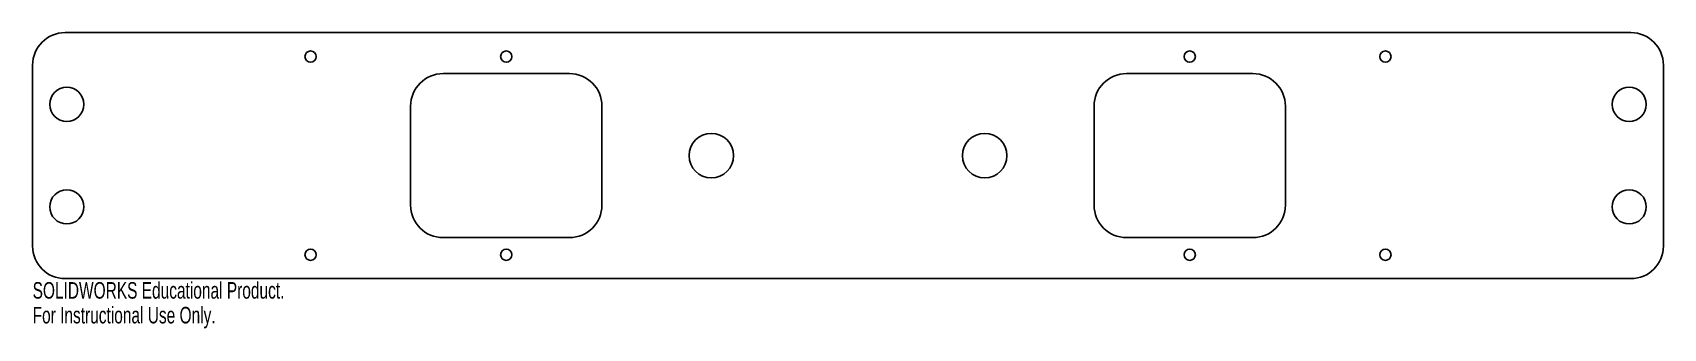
# Model space of a CAD drawing. Header units: millimetres. Extents: x -279 to 199, y -51 to 36.
import ezdxf

# ---------------------------------------------------------------- set-up
doc = ezdxf.new("R2010")
doc.units = ezdxf.units.MM
doc.styles.add('SLDTEXTSTYLE0', font='TXT', dxfattribs={"width": 0.7})

msp = doc.modelspace()

# ---------------------------------------------------------------- linework, layer by layer
at = {"color": 7, "linetype": 'Continuous', "lineweight": 25}
for p, q in [((-269.075, 36), (189.075, 36)), ((-278.6, 26.475), (-278.6, -26.475)), ((-158.475, 24), (-121.525, 24)), ((78.475, 24), (41.525, 24)), ((198.6, 26.475), (198.6, -26.475)), ((-168, -14.475), (-168, 14.475)), ((-112, 14.475), (-112, -14.475)), ((32, 14.475), (32, -14.475)), ((88, -14.475), (88, 14.475)), ((-121.525, -24), (-158.475, -24)), ((41.525, -24), (78.475, -24)), ((189.075, -36), (-269.075, -36))]:
    msp.add_line(p, q, dxfattribs=at)
for centre, radius in [((-197.2625, 29), 1.65), ((-140, 29), 1.65), ((60, 29), 1.65), ((117.2625, 29), 1.65), ((-268.6, 15), 5), ((188.6, 15), 5), ((-80, 0), 6.5), ((0, 0), 6.5), ((-268.6, -15), 5), ((188.6, -15), 5), ((-197.2625, -29), 1.65), ((-140, -29), 1.65), ((60, -29), 1.65), ((117.2625, -29), 1.65)]:
    msp.add_circle(centre, radius, dxfattribs=at)
for centre, start, end in [((-269.075, 26.475), 90, 180), ((189.075, 26.475), 0, 90), ((-158.475, 14.475), 90, 180), ((-121.525, 14.475), 0, 90), ((41.525, 14.475), 90, 180), ((78.475, 14.475), 0, 90), ((-158.475, -14.475), 180, 270), ((-121.525, -14.475), 270, 0), ((41.525, -14.475), 180, 270), ((78.475, -14.475), 270, 0), ((-269.075, -26.475), 180, 270), ((189.075, -26.475), 270, 0)]:
    msp.add_arc(centre, 9.525, start, end, dxfattribs=at)

# ---------------------------------------------------------------- texts
at = {"color": 7, "linetype": 'Continuous', "char_height": 4.83362, "attachment_point": 1, "style": 'SLDTEXTSTYLE0'}
for s, insert in [('SOLIDWORKS Educational Product.', (-278.6, -37.0196)), ('For Instructional Use Only.', (-278.6, -44.27))]:
    msp.add_mtext(s, dxfattribs=dict(at, insert=insert))

doc.saveas('drawing.dxf')
